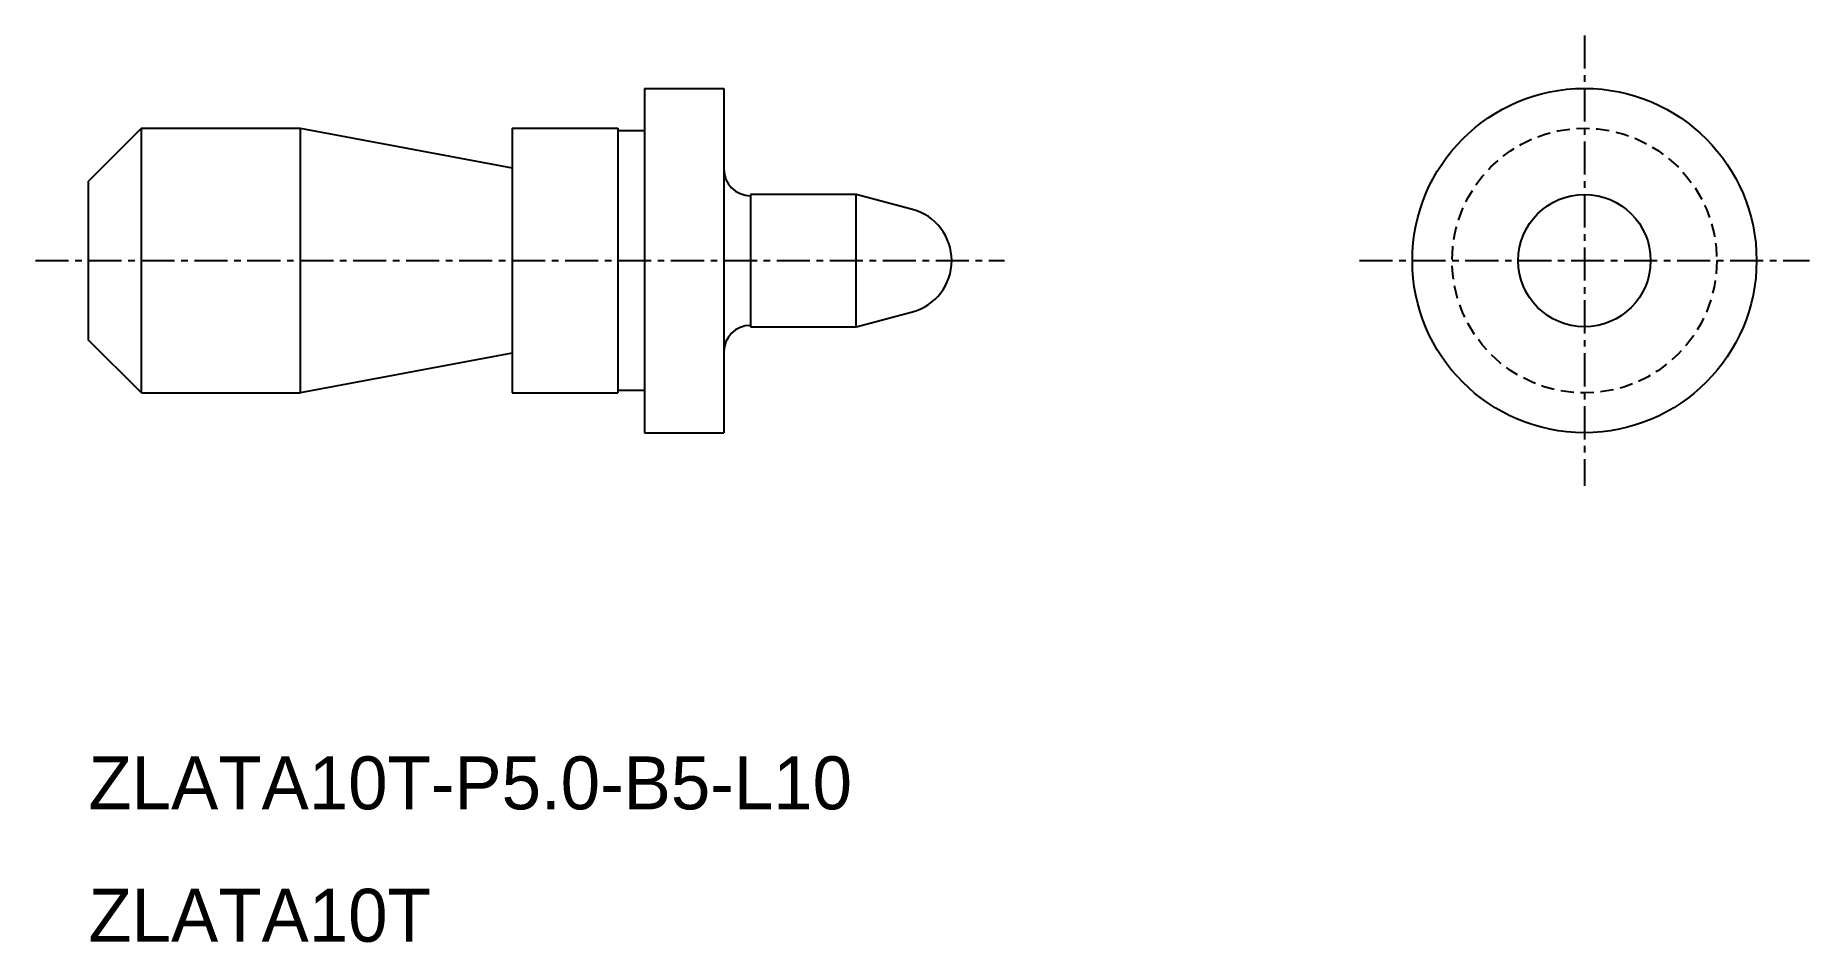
# Model space of a CAD drawing. Extents: x -1486.1 to -1419.1, y -736.3 to -702.1.
import ezdxf

# ---------------------------------------------------------------- set-up
doc = ezdxf.new("R2010")
doc.units = 0
doc.linetypes.add('CENTER', pattern=[2, 1.25, -0.25, 0.25, -0.25])
doc.linetypes.add('DASHED', pattern=[0.75, 0.5, -0.25])
doc.layers.get('0').update_dxf_attribs({"linetype": 'CONTINUOUS'})
doc.layers.add('CENTER', color=1, linetype='CENTER')

msp = doc.modelspace()

# ---------------------------------------------------------------- linework, layer by layer
at = {"color": 7, "linetype": 'CONTINUOUS'}
for p, q in [((-1463.149, -704.091), (-1463.149, -717.091)), ((-1463.149, -704.091), (-1460.149, -704.091)), ((-1460.149, -704.091), (-1460.149, -717.091)), ((-1482.149, -705.591), (-1484.149, -707.591)), ((-1482.149, -705.591), (-1476.149, -705.591)), ((-1476.149, -705.591), (-1468.149, -707.091)), ((-1476.149, -705.591), (-1476.149, -715.591)), ((-1468.149, -705.591), (-1464.149, -705.591)), ((-1468.149, -705.591), (-1468.149, -715.591)), ((-1464.149, -705.591), (-1464.149, -715.591)), ((-1463.149, -705.691), (-1464.149, -705.691)), ((-1484.149, -713.591), (-1484.149, -707.591)), ((-1455.149, -708.091), (-1459.149, -708.091)), ((-1459.149, -708.091), (-1459.149, -713.091)), ((-1455.149, -713.091), (-1455.149, -708.091)), ((-1453.028, -708.66), (-1455.149, -708.091)), ((-1455.149, -713.091), (-1453.028, -712.523)), ((-1459.149, -713.091), (-1455.149, -713.091)), ((-1482.149, -715.591), (-1484.149, -713.591)), ((-1468.149, -714.091), (-1476.149, -715.591)), ((-1463.149, -715.491), (-1464.149, -715.491)), ((-1482.149, -715.591), (-1476.149, -715.591)), ((-1468.149, -715.591), (-1464.149, -715.591)), ((-1463.149, -717.091), (-1460.149, -717.091))]:
    msp.add_line(p, q, dxfattribs=at)
msp.add_circle((-1427.649, -710.591), 6.5, dxfattribs=at)
at = {"color": 3, "linetype": 'DASHED'}
msp.add_circle((-1427.649, -710.591), 5, dxfattribs=at)
msp.add_circle((-1427.649, -710.591), 2.5)
at = {"color": 7}
for centre, start, end in [((-1459.149, -707.141), 180, 270), ((-1459.149, -714.041), 90, 180)]:
    msp.add_arc(centre, 1, start, end, dxfattribs=at)
at = {"color": 7, "linetype": 'CONTINUOUS'}
msp.add_arc((-1453.546, -710.591), 2, 285, 75, dxfattribs=at)
at = {"layer": 'CENTER', "color": 1, "linetype": 'CENTER'}
for p, q in [((-1427.649, -702.091), (-1427.649, -719.091)), ((-1486.149, -710.591), (-1449.546, -710.591)), ((-1436.149, -710.591), (-1419.149, -710.591))]:
    msp.add_line(p, q, dxfattribs=at)
at = {"layer": 'CENTER', "color": 7, "linetype": 'CONTINUOUS'}
msp.add_line((-1482.149, -715.591), (-1482.149, -705.591), dxfattribs=at)

# ---------------------------------------------------------------- texts
at = {"color": 7, "linetype": 'CONTINUOUS'}
for s, p in [('ZLATA10T-P5.0-B5-L10', (-1484.149, -731.313)), ('ZLATA10T', (-1484.149, -736.313))]:
    msp.add_text(s, height=2, dxfattribs=at).set_placement(p)

doc.saveas('drawing.dxf')
